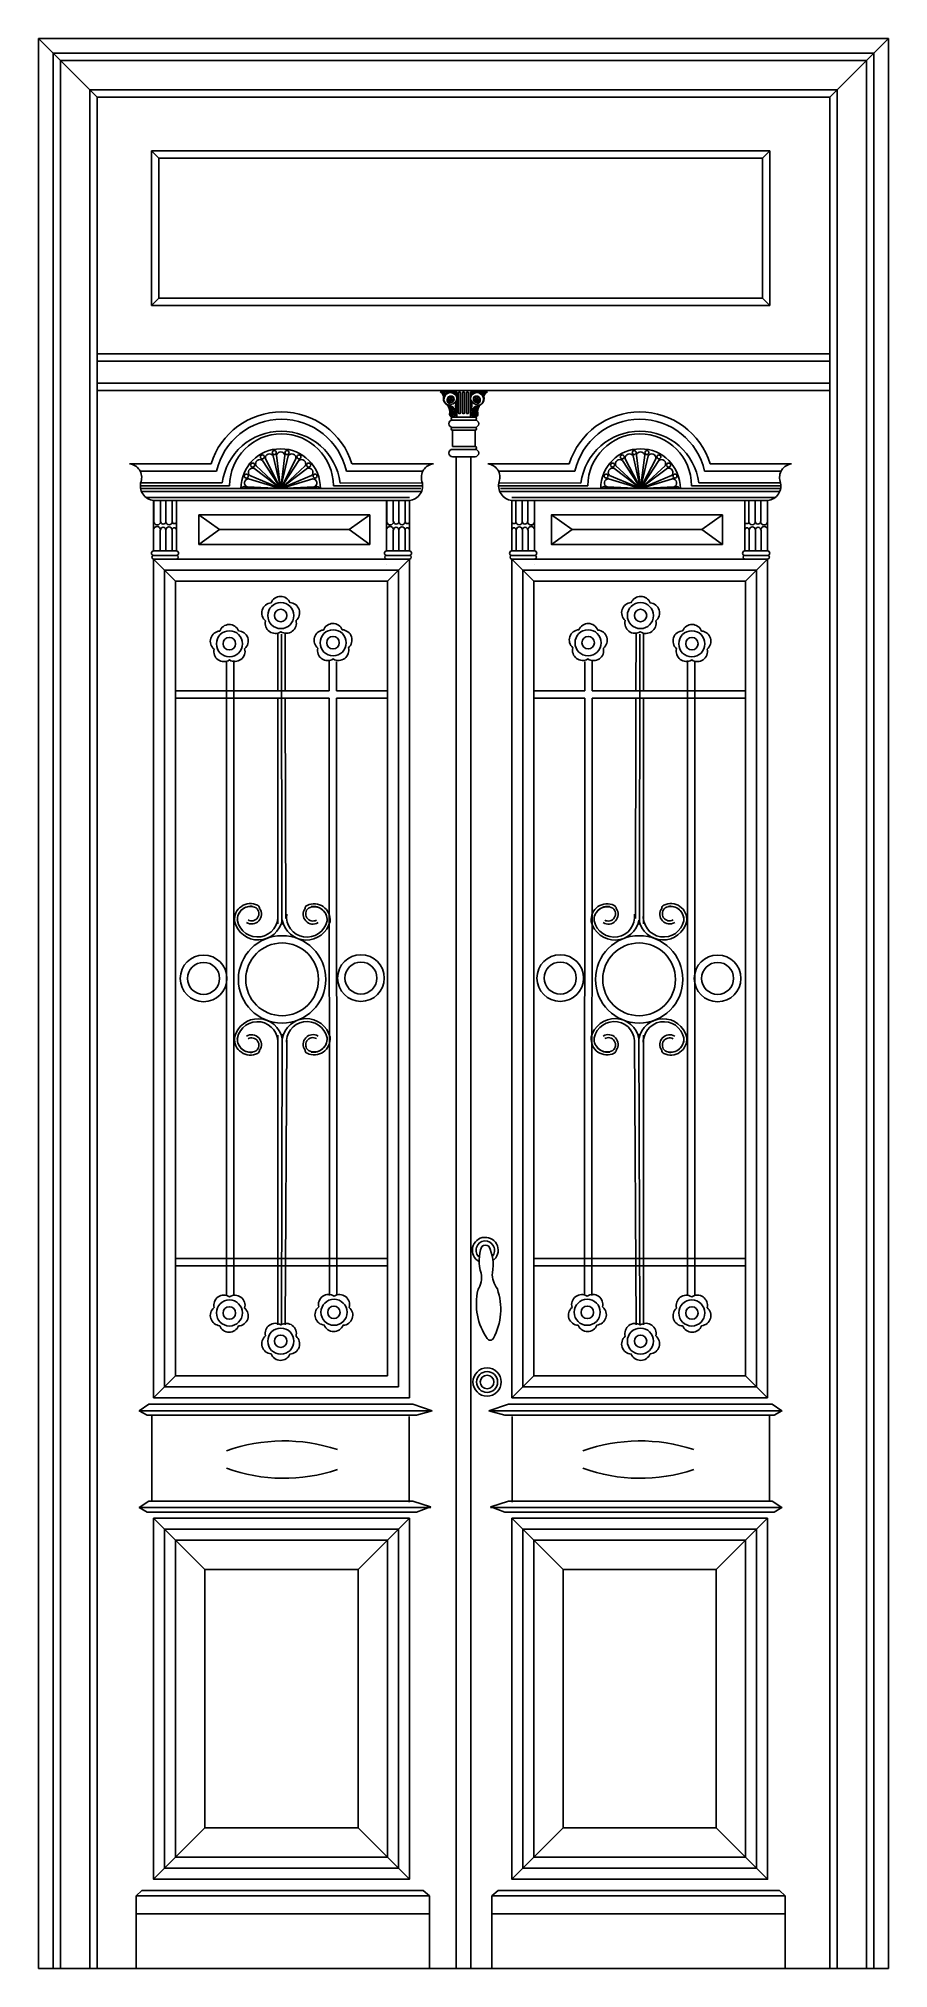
# Model space of a CAD drawing. Header units: metres. Extents: x -4418 to -2539, y 0 to 4266.
import ezdxf

# ---------------------------------------------------------------- set-up
doc = ezdxf.new("R2010")
doc.units = ezdxf.units.M
for name, color, linetype in [('3', 3, 'Continuous'), ('4', 4, 'Continuous'), ('7', 7, 'Continuous'), ('BH', 3, 'Continuous'), ('WALL', 2, 'Continuous')]:
    doc.layers.add(name, color=color, linetype=linetype)

# ---------------------------------------------------------------- blocks, each defined once
blk = doc.blocks.new('ZS-MH04')
at = {"layer": '3'}
for q in [(-12.22, 4.45), (-9.96, 8.36), (-6.5, 11.26), (-2.26, 12.8), (2.26, 12.8), (6.5, 11.26), (9.96, 8.36), (12.22, 4.45)]:
    blk.add_line((0, 0), q, dxfattribs=at)
for points in [[(-11.93, 9.09), (-67.29, 50.96, 0.79), (-77.77, 32.79), (-13.84, 5.79)], [(-8.1, 12.62), (-45.8, 70.9, 0.79), (-61.87, 57.42), (-11.02, 10.17)], [(-3.3, 14.63), (-18.79, 82.29, 0.79), (-38.5, 75.11), (-6.88, 13.33)], [(1.91, 14.88), (10.49, 83.75, 0.79), (-10.49, 83.75), (-1.91, 14.88)], [(3.3, 14.63), (18.79, 82.29, -0.79), (38.5, 75.11), (6.88, 13.33)], [(8.1, 12.62), (45.8, 70.9, -0.79), (61.87, 57.42), (11.02, 10.17)], [(11.93, 9.09), (67.29, 50.96, -0.79), (77.77, 32.79), (13.84, 5.79)], [(-14.32, 4.46), (-80.66, 24.87, 0.79), (-84.3, 4.22), (-14.98, 0.71)], [(14.32, 4.46), (80.66, 24.87, -0.79), (84.3, 4.22), (14.98, 0.71)]]:
    blk.add_lwpolyline(points, format="xyb", dxfattribs=at)
for points in [[(-12.22, 4.45), (-11.82, 2.08), (-13, 0)], [(-9.96, 8.36), (-10.39, 6), (-12.22, 4.45)], [(-6.5, 11.26), (-7.71, 9.19), (-9.96, 8.36)], [(-2.26, 12.8), (-4.1, 11.28), (-6.5, 11.26)], [(2.26, 12.8), (0, 12), (-2.26, 12.8)], [(6.5, 11.26), (4.1, 11.28), (2.26, 12.8)], [(9.96, 8.36), (7.71, 9.19), (6.5, 11.26)], [(12.22, 4.45), (10.39, 6), (9.96, 8.36)], [(13, 0), (11.82, 2.08), (12.22, 4.45)]]:
    blk.add_lwpolyline(points, dxfattribs=at)
for centre in [(-70.48, 59.14), (-46, 79.67), (-15.98, 90.6), (15.98, 90.6), (46, 79.67), (70.48, 59.14), (-86.45, 31.47), (86.45, 31.47)]:
    blk.add_circle(centre, 5, dxfattribs=at)
for centre, radius, start in [((-92, 0), 5, 0), ((0, 0), 15, 360), ((0, 0), 13, 360), ((92, 0), 5, 360)]:
    blk.add_arc(centre, radius, start, 180, dxfattribs=at)
at = {"layer": '7'}
blk.add_lwpolyline([(-100, 0), (100, 0, 1)], format="xyb", close=True, dxfattribs=at)

msp = doc.modelspace()

# ---------------------------------------------------------------- hatches: boundary and pattern name
at = {"layer": 'BH'}
h = msp.add_hatch(dxfattribs=at)
h.set_pattern_fill('AR-RROOF', scale=375)
h.paths.add_polyline_path([(-4152.17, 4001.55), (-4152.17, 3692.47), (-2817.58, 3692.47), (-2817.58, 4001.55)])

# ---------------------------------------------------------------- linework, layer by layer
at = {"layer": '3'}
for p, q in [((-4288.5, 4136.42), (-4418.1, 4266.02)), ((-2668.5, 4136.42), (-2538.9, 4266.02)), ((-4152.17, 4001.55), (-4168.37, 4017.75)), ((-2817.58, 4001.55), (-2801.38, 4017.75)), ((-4152.17, 3692.47), (-4168.37, 3676.27)), ((-2817.58, 3692.47), (-2801.38, 3676.27)), ((-4288.5, 3553.22), (-2668.5, 3553.22)), ((-4288.5, 3504.62), (-2668.5, 3504.62)), ((-3530.3, 3485.06), (-3493.15, 3485.06)), ((-3493.15, 3429.28), (-3493.15, 3485.06)), ((-3489.48, 3438.59), (-3489.48, 3482.96)), ((-3487.86, 3484.58), (-3486.87, 3484.58)), ((-3485.25, 3482.96), (-3485.25, 3438.59)), ((-3480.48, 3438.59), (-3480.48, 3482.96)), ((-3478.86, 3484.58), (-3477.87, 3484.58)), ((-3476.25, 3482.96), (-3476.25, 3438.59)), ((-3472.01, 3438.59), (-3472.01, 3482.96)), ((-3470.39, 3484.58), (-3469.4, 3484.58)), ((-3467.78, 3482.96), (-3467.78, 3438.59)), ((-3425.66, 3485.06), (-3462.8, 3485.06)), ((-3462.8, 3429.28), (-3462.8, 3485.06)), ((-3502.89, 3429.28), (-3453.06, 3429.28)), ((-3502.89, 3422.8), (-3453.06, 3422.8)), ((-3486.87, 3436.97), (-3487.86, 3436.97)), ((-3477.87, 3436.97), (-3478.86, 3436.97)), ((-3469.4, 3436.97), (-3470.39, 3436.97)), ((-3502.89, 3406.6), (-3453.06, 3406.6)), ((-3502.89, 3400.12), (-3453.06, 3400.12)), ((-3502.89, 3400.12), (-3502.89, 3364.48)), ((-3453.06, 3400.12), (-3453.06, 3364.48)), ((-3502.89, 3364.48), (-3453.06, 3364.48)), ((-3502.89, 3358), (-3453.06, 3358)), ((-3502.89, 3341.8), (-3453.06, 3341.8)), ((-3232.28, 3309.87), (-3401.3, 3309.87)), ((-2776.31, 3309.87), (-2945.33, 3309.87)), ((-4193.01, 3277.47), (-3995.62, 3277.47)), ((-4192.44, 3271.23), (-3573.11, 3271.23)), ((-4192.36, 3283.7), (-4011.82, 3283.7)), ((-4190.48, 3264.75), (-3573.11, 3264.75)), ((-4180.26, 3251.55), (-3598.17, 3251.55)), ((-4163.37, 3245.05), (-4163.37, 3198.5)), ((-4163.37, 3245.05), (-4113.04, 3245.05)), ((-4148.86, 3198.5), (-4148.86, 3245.55)), ((-4136.48, 3198.5), (-4136.48, 3245.55)), ((-4122.51, 3198.5), (-4122.51, 3245.55)), ((-4113.04, 3245.05), (-4113.04, 3198.5)), ((-3766.25, 3277.47), (-3568.87, 3277.47)), ((-3751.05, 3283.58), (-3571.67, 3283.73)), ((-3648.17, 3245.05), (-3648.17, 3198.5)), ((-3648.17, 3245.05), (-3597.84, 3245.05)), ((-3633.66, 3198.5), (-3633.66, 3245.55)), ((-3621.28, 3198.5), (-3621.28, 3245.55)), ((-3607.31, 3198.5), (-3607.31, 3245.55)), ((-3597.84, 3245.05), (-3597.84, 3198.5)), ((-3203.49, 3277.47), (-3400.87, 3277.47)), ((-3218.7, 3283.58), (-3398.07, 3283.73)), ((-2777.31, 3271.23), (-3396.63, 3271.23)), ((-2779.26, 3264.75), (-3396.63, 3264.75)), ((-3371.9, 3245.05), (-3371.9, 3198.5)), ((-3321.57, 3245.05), (-3371.9, 3245.05)), ((-2789.48, 3251.55), (-3371.57, 3251.55)), ((-3362.43, 3198.5), (-3362.43, 3245.55)), ((-3348.46, 3198.5), (-3348.46, 3245.55)), ((-3336.08, 3198.5), (-3336.08, 3245.55)), ((-3321.57, 3245.05), (-3321.57, 3198.5)), ((-2776.74, 3277.47), (-2974.12, 3277.47)), ((-2777.38, 3283.7), (-2957.92, 3283.7)), ((-2856.7, 3245.05), (-2856.7, 3198.5)), ((-2806.37, 3245.05), (-2856.7, 3245.05)), ((-2847.24, 3198.5), (-2847.24, 3245.55)), ((-2833.26, 3198.5), (-2833.26, 3245.55)), ((-2820.88, 3198.5), (-2820.88, 3245.55)), ((-2806.37, 3245.05), (-2806.37, 3198.5)), ((-4063.67, 3213.25), (-4017.93, 3180.61)), ((-3685.82, 3213.25), (-3731.56, 3180.61)), ((-3283.92, 3213.25), (-3238.18, 3180.61)), ((-2906.07, 3213.25), (-2951.81, 3180.61)), ((-4149.19, 3179.87), (-4149.19, 3132.82)), ((-4136.81, 3179.87), (-4136.81, 3132.82)), ((-4122.84, 3179.87), (-4122.84, 3132.82)), ((-4063.67, 3147.96), (-4017.93, 3180.61)), ((-4017.93, 3180.61), (-3731.56, 3180.61)), ((-3685.82, 3147.96), (-3731.56, 3180.61)), ((-3633.99, 3179.87), (-3633.99, 3132.82)), ((-3621.61, 3179.87), (-3621.61, 3132.82)), ((-3607.64, 3179.87), (-3607.64, 3132.82)), ((-3362.1, 3179.87), (-3362.1, 3132.82)), ((-3348.13, 3179.87), (-3348.13, 3132.82)), ((-3335.75, 3179.87), (-3335.75, 3132.82)), ((-3283.92, 3147.96), (-3238.18, 3180.61)), ((-2951.81, 3180.61), (-3238.18, 3180.61)), ((-2906.07, 3147.96), (-2951.81, 3180.61)), ((-2846.91, 3179.87), (-2846.91, 3132.82)), ((-2832.93, 3179.87), (-2832.93, 3132.82)), ((-2820.55, 3179.87), (-2820.55, 3132.82)), ((-4115.1, 3066.87), (-4163.7, 3115.47)), ((-3646.77, 3066.87), (-3598.17, 3115.47)), ((-3322.97, 3066.87), (-3371.57, 3115.47)), ((-2854.64, 3066.87), (-2806.04, 3115.47)), ((-4163.7, 3103.54), (-4163.7, 3103.54)), ((-3648.5, 3103.54), (-3648.5, 3103.54)), ((-3321.24, 3103.54), (-3321.24, 3103.54)), ((-2806.04, 3103.54), (-2806.04, 3103.54)), ((-4115.1, 1310.22), (-4115.1, 3066.87)), ((-4115.1, 3066.87), (-3646.77, 3066.87)), ((-3646.77, 3066.87), (-3646.77, 1310.22)), ((-3322.97, 3066.87), (-3322.97, 1310.22)), ((-2854.64, 3066.87), (-3322.97, 3066.87)), ((-2854.64, 1310.22), (-2854.64, 3066.87)), ((-3880.08, 2307.63), (-3880.94, 2949.39)), ((-3089.67, 2307.63), (-3088.8, 2949.39)), ((-3880.94, 1423.42), (-3879.26, 2065.18)), ((-3088.8, 1423.42), (-3090.48, 2065.18)), ((-4115.1, 1310.22), (-4163.7, 1261.62)), ((-3646.77, 1310.22), (-4115.1, 1310.22)), ((-3322.97, 1310.22), (-3371.57, 1261.62)), ((-3322.97, 1310.22), (-2854.64, 1310.22)), ((-2854.64, 1310.22), (-2806.04, 1261.62)), ((-3590.64, 1246.99), (-4174.02, 1246.99)), ((-3590.64, 1246.99), (-3547.51, 1232.48)), ((-3379.1, 1246.99), (-3422.23, 1232.48)), ((-3379.1, 1246.99), (-2795.72, 1246.99)), ((-3582.32, 1222.69), (-4178.22, 1222.69)), ((-4167.71, 1222.69), (-4167.71, 1033.14)), ((-3598.71, 1220.35), (-3598.71, 1030.8)), ((-3547.51, 1232.48), (-3582.32, 1222.69)), ((-3422.23, 1232.48), (-3387.42, 1222.69)), ((-3387.42, 1222.69), (-2791.52, 1222.69)), ((-3371.03, 1220.35), (-3371.03, 1030.8)), ((-2802.03, 1222.69), (-2802.03, 1033.14)), ((-3590.64, 1033.14), (-4174.02, 1033.14)), ((-3379.1, 1033.14), (-2795.72, 1033.14)), ((-3582.32, 1008.84), (-4178.22, 1008.84)), ((-4050.3, 881.79), (-4163.7, 995.19)), ((-3711.57, 881.79), (-3598.17, 995.19)), ((-3387.42, 1008.84), (-2791.52, 1008.84)), ((-3258.17, 881.79), (-3371.57, 995.19)), ((-2919.44, 881.79), (-2806.04, 995.19)), ((-4050.3, 310.4), (-4163.7, 197)), ((-3711.57, 310.4), (-3598.17, 197)), ((-3258.17, 310.4), (-3371.57, 197)), ((-2919.44, 310.4), (-2806.04, 197)), ((-3553.6, 160.25), (-4202.22, 160.25)), ((-3416.14, 160.25), (-2767.52, 160.25)), ((-3553.6, 120.48), (-4202.22, 120.48)), ((-3416.14, 120.48), (-2767.52, 120.48))]:
    msp.add_line(p, q, dxfattribs=at)
for points in [[(-4385.7, 0), (-4385.7, 4233.62), (-2571.3, 4233.62), (-2571.3, 0)], [(-4304.7, 0), (-4304.7, 4152.62), (-2652.3, 4152.62), (-2652.3, 0)], [(-4174.02, 1246.99), (-4195.37, 1232.48), (-4178.22, 1222.69)], [(-2795.72, 1246.99), (-2774.37, 1232.48), (-2791.52, 1222.69)], [(-4174.02, 1033.14), (-4195.37, 1018.63), (-4178.22, 1008.84)], [(-3590.64, 1033.14), (-3551.41, 1020.3), (-3582.32, 1008.84)], [(-3379.1, 1033.14), (-3418.34, 1020.3), (-3387.42, 1008.84)], [(-2795.72, 1033.14), (-2774.37, 1018.63), (-2791.52, 1008.84)]]:
    msp.add_lwpolyline(points, dxfattribs=at)
for points in [[(-4152.17, 4001.55), (-2817.58, 4001.55), (-2817.58, 3692.47), (-4152.17, 3692.47)], [(-4139.4, 3091.17), (-3622.47, 3091.17), (-3622.47, 1285.92), (-4139.4, 1285.92)], [(-2830.34, 3091.17), (-3347.27, 3091.17), (-3347.27, 1285.92), (-2830.34, 1285.92)], [(-4139.4, 970.89), (-3622.47, 970.89), (-3622.47, 221.3), (-4139.4, 221.3)], [(-4115.1, 946.59), (-3646.77, 946.59), (-3646.77, 245.6), (-4115.1, 245.6)], [(-2830.34, 970.89), (-3347.27, 970.89), (-3347.27, 221.3), (-2830.34, 221.3)], [(-2854.64, 946.59), (-3322.97, 946.59), (-3322.97, 245.6), (-2854.64, 245.6)]]:
    msp.add_lwpolyline(points, close=True, dxfattribs=at)
for points in [[(-3505.11, 3435.4, 5.48), (-3504.97, 3436.34, 1.31), (-3500.99, 3435.99, 0.74), (-3506.96, 3437.82, 1.63), (-3499.78, 3437.66, 1.37), (-3507.01, 3431.3, 0.75), (-3493.97, 3442.57, 0.2), (-3509.8, 3455.14, -1.23), (-3500.25, 3482.97, -0.65), (-3501.71, 3458.99, -1.01), (-3509.46, 3475.09)], [(-3493.19, 3472.58, 1.41), (-3515.91, 3457.33, -0.26), (-3508.83, 3438.11)], [(-3450.84, 3435.4, -5.48), (-3450.99, 3436.34, -1.31), (-3454.96, 3435.99, -0.74), (-3449, 3437.82, -1.63), (-3456.17, 3437.66, -1.37), (-3448.94, 3431.3, -0.75), (-3461.98, 3442.57, -0.2), (-3446.15, 3455.14, 1.23), (-3455.7, 3482.97, 0.65), (-3454.24, 3458.99, 1.01), (-3446.49, 3475.09)], [(-3462.77, 3472.58, -1.41), (-3440.05, 3457.33, 0.26), (-3447.13, 3438.11)]]:
    msp.add_lwpolyline(points, format="xyb", dxfattribs=at)
for centre, radius in [((-3506.24, 3468.92), 6.95), ((-3506.24, 3468.92), 1.74), ((-3449.72, 3468.92), 6.95), ((-3449.72, 3468.92), 1.74), ((-3882.48, 2990.47), 28.83), ((-3882.76, 2990.68), 13.76), ((-3087.26, 2990.47), 28.83), ((-3086.98, 2990.68), 13.76), ((-3996.06, 2928.17), 28.83), ((-3766.68, 2930.4), 28.83), ((-3766.96, 2930.6), 13.76), ((-3203.06, 2930.4), 28.83), ((-3202.78, 2930.6), 13.76), ((-2973.68, 2928.17), 28.83), ((-3996.34, 2928.38), 13.76), ((-2973.4, 2928.38), 13.76), ((-3879.61, 2186.4), 80.36), ((-3996.06, 1448.92), 28.83), ((-3996.34, 1448.71), 13.76), ((-3764.82, 1450.4), 28.83), ((-3765.1, 1450.2), 13.76), ((-3204.92, 1450.4), 28.83), ((-3204.64, 1450.2), 13.76), ((-2973.68, 1448.92), 28.83), ((-2973.4, 1448.71), 13.76), ((-3882.48, 1386.61), 28.83), ((-3087.26, 1386.61), 28.83), ((-3882.76, 1386.41), 13.76), ((-3086.98, 1386.41), 13.76), ((-3426.34, 1296.32), 23.13), ((-3426.34, 1296.32), 15.03)]:
    msp.add_circle(centre, radius, dxfattribs=at)
for centre, radius, start, end in [((-3535.24, 3473.47), 12.6, 348.81, 66.88), ((-3531.24, 3477.45), 9.89, 355.3, 50.28), ((-3529.88, 3479.95), 10.38, 357.91, 29.5), ((-3532.58, 3433.59), 29.01, 14.16, 54.92), ((-3526.16, 3432.49), 26.88, 11.09, 67.57), ((-3512.08, 3469.48), 1.14, 87.94, 154.24), ((-3508.76, 3475.4), 6.95, 231.27, 291.27), ((-3507.29, 3462.04), 6.95, 81.27, 141.27), ((-3511.82, 3467.1), 1.14, 218.3, 284.6), ((-3511.58, 3470.34), 1.71, 84.28, 126.45), ((-3510.9, 3471.9), 1.71, 186.09, 228.26), ((-3510.14, 3465), 1.71, 144.28, 186.45), ((-3511.15, 3466.37), 1.71, 246.09, 288.26), ((-3510.6, 3472.84), 1.14, 158.3, 224.6), ((-3512.71, 3466.4), 6.95, 21.27, 81.27), ((-3509.64, 3464.14), 1.14, 147.94, 214.24), ((-3513.11, 3469.97), 6.95, 291.27, 351.27), ((-3501.89, 3474.34), 6.95, 171.27, 231.27), ((-3508.67, 3474.26), 1.14, 27.94, 94.24), ((-3500.81, 3464.57), 6.95, 141.27, 201.27), ((-3505.98, 3474.44), 1.71, 126.09, 168.26), ((-3507.46, 3463.18), 1.14, 278.3, 344.6), ((-3507.68, 3474.26), 1.71, 24.28, 66.45), ((-3504.79, 3463.58), 1.71, 204.28, 246.45), ((-3511.66, 3473.27), 6.95, 321.27, 21.27), ((-3499.76, 3471.44), 6.95, 201.27, 261.27), ((-3510.59, 3463.49), 6.95, 351.27, 51.27), ((-3499.36, 3467.86), 6.95, 111.27, 171.27), ((-3505.18, 3475.79), 6.95, 261.27, 321.27), ((-3503.71, 3462.44), 6.95, 51.27, 111.27), ((-3505.01, 3474.66), 1.14, 98.3, 164.6), ((-3506.49, 3463.39), 1.71, 306.09, 348.26), ((-3503.8, 3463.58), 1.14, 207.94, 274.24), ((-3502.83, 3473.7), 1.14, 327.94, 34.24), ((-3501.32, 3471.46), 1.71, 66.09, 108.26), ((-3500.89, 3467.5), 1.71, 264.28, 306.45), ((-3501.87, 3464.99), 1.14, 338.3, 44.6), ((-3502.33, 3472.84), 1.71, 324.28, 6.45), ((-3500.65, 3470.73), 1.14, 38.3, 104.6), ((-3500.39, 3468.36), 1.14, 267.94, 334.24), ((-3501.57, 3465.94), 1.71, 6.09, 48.26), ((-3505.56, 3473.33), 13.78, 25.72, 58.39), ((-3457.42, 3454.93), 38.6, 164.58, 198.59), ((-3487.86, 3482.96), 1.62, 90, 180), ((-3486.87, 3482.96), 1.62, 0, 90), ((-3478.86, 3482.96), 1.62, 90, 180), ((-3477.87, 3482.96), 1.62, 0, 90), ((-3470.39, 3482.96), 1.62, 90, 180), ((-3469.4, 3482.96), 1.62, 0, 90), ((-3450.39, 3473.33), 13.78, 121.61, 154.28), ((-3498.53, 3454.93), 38.6, 341.41, 15.42), ((-3452.24, 3462.44), 6.95, 68.73, 128.73), ((-3455.56, 3468.36), 1.14, 205.76, 272.06), ((-3455.3, 3470.73), 1.14, 75.4, 141.7), ((-3450.77, 3475.79), 6.95, 218.73, 278.73), ((-3429.79, 3432.49), 26.88, 112.43, 168.91), ((-3454.38, 3465.94), 1.71, 131.74, 173.91), ((-3455.06, 3467.5), 1.71, 233.55, 275.72), ((-3453.62, 3472.84), 1.71, 173.55, 215.72), ((-3454.63, 3471.46), 1.71, 71.74, 113.91), ((-3454.08, 3464.99), 1.14, 135.4, 201.7), ((-3456.2, 3471.44), 6.95, 278.73, 338.73), ((-3453.12, 3473.7), 1.14, 145.76, 212.06), ((-3456.59, 3467.86), 6.95, 8.73, 68.73), ((-3445.37, 3463.49), 6.95, 128.73, 188.73), ((-3452.16, 3463.58), 1.14, 265.76, 332.06), ((-3423.38, 3433.59), 29.01, 125.08, 165.84), ((-3444.29, 3473.27), 6.95, 158.73, 218.73), ((-3449.47, 3463.39), 1.71, 191.74, 233.91), ((-3450.94, 3474.66), 1.14, 15.4, 81.7), ((-3451.16, 3463.58), 1.71, 293.55, 335.72), ((-3448.27, 3474.26), 1.71, 113.55, 155.72), ((-3454.07, 3474.34), 6.95, 308.73, 8.73), ((-3443.24, 3466.4), 6.95, 98.73, 158.73), ((-3447.2, 3475.4), 6.95, 248.73, 308.73), ((-3455.14, 3464.57), 6.95, 338.73, 38.73), ((-3442.85, 3469.97), 6.95, 188.73, 248.73), ((-3448.66, 3462.04), 6.95, 38.73, 98.73), ((-3448.5, 3463.18), 1.14, 195.4, 261.7), ((-3449.97, 3474.44), 1.71, 11.74, 53.91), ((-3447.28, 3474.26), 1.14, 85.76, 152.06), ((-3446.31, 3464.14), 1.14, 325.76, 32.06), ((-3444.81, 3466.37), 1.71, 251.74, 293.91), ((-3445.36, 3472.84), 1.14, 315.4, 21.7), ((-3444.37, 3470.34), 1.71, 53.55, 95.72), ((-3444.14, 3467.1), 1.14, 255.4, 321.7), ((-3445.82, 3465), 1.71, 353.55, 35.72), ((-3445.06, 3471.9), 1.71, 311.74, 353.91), ((-3443.88, 3469.48), 1.14, 25.76, 92.06), ((-3426.08, 3479.95), 10.38, 150.5, 182.09), ((-3424.71, 3477.45), 9.89, 129.72, 184.7), ((-3420.71, 3473.47), 12.6, 113.12, 191.19), ((-3880.94, 3277.47), 147.08, 12.73, 167.27), ((-3502.89, 3414.7), 8.1, 90, 270), ((-3518.58, 3434.69), 22.48, 353.21, 62.34), ((-3502.89, 3426.04), 3.24, 90, 270), ((-3487.86, 3438.59), 1.62, 180, 270), ((-3486.87, 3438.59), 1.62, 270, 0), ((-3478.86, 3438.59), 1.62, 180, 270), ((-3477.87, 3438.59), 1.62, 270, 0), ((-3470.39, 3438.59), 1.62, 180, 270), ((-3469.4, 3438.59), 1.62, 270, 360), ((-3437.37, 3434.69), 22.48, 117.66, 186.79), ((-3453.06, 3426.04), 3.24, 270, 90), ((-3453.06, 3426.04), 3.24, 270, 90), ((-3453.06, 3414.7), 8.1, 270, 90), ((-3088.8, 3277.47), 147.08, 12.73, 167.27), ((-3881.44, 3266.9), 131.46, 7.29, 172.65), ((-3880.94, 3277.47), 114.68, 0, 180), ((-3502.89, 3403.36), 3.24, 90, 270), ((-3453.06, 3403.36), 3.24, 270, 90), ((-3088.3, 3266.9), 131.46, 7.35, 172.71), ((-3088.8, 3277.47), 114.68, 0, 180), ((-3502.89, 3349.9), 8.1, 90, 270), ((-3453.06, 3361.24), 3.24, 270, 90), ((-3453.06, 3349.9), 8.1, 270, 90), ((-4156.12, 3179.87), 7.59, 0, 180), ((-4155.79, 3198.5), 7.59, 180, 0), ((-4142.67, 3179.87), 5.86, 0, 180), ((-4142.34, 3198.5), 5.86, 180, 0), ((-4129.82, 3179.87), 6.99, 0, 180), ((-4129.49, 3198.5), 6.99, 180, 0), ((-4118.1, 3179.87), 4.73, 0, 180), ((-4117.77, 3198.5), 4.73, 180, 0), ((-3640.92, 3179.87), 7.59, 0, 180), ((-3640.4, 3179.87), 8.1, 90, 180), ((-3640.59, 3198.5), 7.59, 180, 0), ((-3640.07, 3198.5), 8.1, 180, 270), ((-3627.47, 3179.87), 5.86, 0, 180), ((-3627.14, 3198.5), 5.86, 180, 0), ((-3614.63, 3179.87), 6.99, 0, 180), ((-3614.3, 3198.5), 6.99, 180, 0), ((-3602.91, 3179.87), 4.73, 0, 180), ((-3602.57, 3198.5), 4.73, 180, 0), ((-3367.17, 3198.5), 4.73, 180, 0), ((-3366.84, 3179.87), 4.73, 0, 180), ((-3355.45, 3198.5), 6.99, 180, 0), ((-3355.12, 3179.87), 6.99, 0, 180), ((-3342.6, 3198.5), 5.86, 180, 0), ((-3342.27, 3179.87), 5.86, 0, 180), ((-3329.15, 3198.5), 7.59, 180, 0), ((-3328.82, 3179.87), 7.59, 0, 180), ((-3329.67, 3198.5), 8.1, 270, 0), ((-3329.34, 3179.87), 8.1, 0, 90), ((-2851.97, 3198.5), 4.73, 180, 0), ((-2851.64, 3179.87), 4.73, 0, 180), ((-2840.25, 3198.5), 6.99, 180, 0), ((-2839.92, 3179.87), 6.99, 0, 180), ((-2827.4, 3198.5), 5.86, 180, 0), ((-2827.07, 3179.87), 5.86, 0, 180), ((-2813.96, 3198.5), 7.59, 180, 0), ((-2813.62, 3179.87), 7.59, 0, 180), ((-3949.77, 2318.57), 35.25, 63.37, 185.63), ((-3948.22, 2317.53), 30.48, 80.85, 180.74), ((-3949.77, 2318.57), 28.77, 63.37, 185.63), ((-3937.6, 2342.84), 8.1, 1.93, 63.37), ((-3820.78, 2342.51), 8.1, 116.3, 177.74), ((-3808.75, 2318.16), 35.25, 354.04, 116.3), ((-3808.75, 2318.16), 28.77, 354.04, 116.3), ((-3810.31, 2317.13), 30.48, 358.93, 98.82), ((-3160.99, 2318.16), 35.25, 63.7, 185.96), ((-3159.43, 2317.13), 30.48, 81.18, 181.07), ((-3160.99, 2318.16), 28.77, 63.7, 185.96), ((-3148.96, 2342.51), 8.1, 2.26, 63.7), ((-3032.14, 2342.84), 8.1, 116.63, 178.07), ((-3019.97, 2318.57), 35.25, 354.37, 116.63), ((-3019.97, 2318.57), 28.77, 354.37, 116.63), ((-3021.52, 2317.53), 30.48, 359.26, 99.15), ((-3932.32, 2327.46), 53.97, 193.23, 349.41), ((-3934.06, 2325.36), 45.35, 191.92, 6.55), ((-3946.93, 2330.45), 21.54, 237.53, 36.01), ((-3947.1, 2331.81), 16.14, 240.63, 50.68), ((-3826.16, 2327.16), 53.97, 190.26, 346.44), ((-3824.42, 2325.04), 45.35, 173.12, 347.75), ((-3811.53, 2330.06), 21.54, 143.66, 302.14), ((-3811.35, 2331.42), 16.14, 128.99, 299.04), ((-3143.59, 2327.16), 53.97, 193.56, 349.74), ((-3145.32, 2325.04), 45.35, 192.25, 6.88), ((-3158.22, 2330.06), 21.54, 237.86, 36.34), ((-3158.39, 2331.42), 16.14, 240.96, 51.01), ((-3037.43, 2327.46), 53.97, 190.59, 346.77), ((-3035.68, 2325.36), 45.35, 173.45, 348.08), ((-3022.81, 2330.45), 21.54, 143.99, 302.47), ((-3022.64, 2331.81), 16.14, 129.32, 299.37), ((-3430.33, 1587.56), 20.49, 318.78, 229.56)]:
    msp.add_arc(centre, radius, start, end, dxfattribs=at)
at = {"layer": '4'}
for points in [[(-4418.1, 0), (-4418.1, 4266.02), (-2538.9, 4266.02), (-2538.9, 0)], [(-4288.5, 0), (-4288.5, 4136.42), (-2668.5, 4136.42), (-2668.5, 0)]]:
    msp.add_lwpolyline(points, dxfattribs=at)
at = {"layer": '7'}
for p, q in [((-4288.5, 3569.42), (-2668.5, 3569.42)), ((-4288.5, 3488.42), (-2668.5, 3488.42)), ((-3494.7, 3341.8), (-3494.7, 0)), ((-3462.3, 3341.8), (-3462.3, 0)), ((-4216.89, 3326.07), (-4036.82, 3326.07)), ((-4193.44, 3309.87), (-4024.41, 3309.87)), ((-3737.47, 3309.87), (-3568.44, 3309.87)), ((-3725.05, 3326.07), (-3544.99, 3326.07)), ((-3244.69, 3326.07), (-3424.75, 3326.07)), ((-2752.86, 3326.07), (-2932.92, 3326.07)), ((-4163.7, 3133.31), (-4163.7, 3245.07)), ((-4163.7, 3245.07), (-3598.17, 3245.07)), ((-4113.37, 3133.31), (-4113.37, 3245.07)), ((-3648.5, 3133.31), (-3648.5, 3245.07)), ((-3598.17, 3133.31), (-3598.17, 3245.07)), ((-3371.57, 3133.31), (-3371.57, 3245.07)), ((-2806.04, 3245.07), (-3371.57, 3245.07)), ((-3321.24, 3133.31), (-3321.24, 3245.07)), ((-2856.37, 3133.31), (-2856.37, 3245.07)), ((-2806.04, 3133.31), (-2806.04, 3245.07)), ((-4163.7, 3133.31), (-4113.37, 3133.31)), ((-4163.7, 3123.55), (-4113.37, 3123.55)), ((-4163.7, 1261.62), (-4163.7, 3115.47)), ((-4163.7, 3115.47), (-3598.17, 3115.47)), ((-4163.7, 3115.47), (-4113.37, 3115.47)), ((-3648.5, 3133.31), (-3598.17, 3133.31)), ((-3648.5, 3123.55), (-3598.17, 3123.55)), ((-3648.5, 3115.47), (-3598.17, 3115.47)), ((-3598.17, 3115.47), (-3598.17, 1261.62)), ((-3321.24, 3133.31), (-3371.57, 3133.31)), ((-3321.24, 3123.55), (-3371.57, 3123.55)), ((-2806.04, 3115.47), (-3371.57, 3115.47)), ((-3371.57, 3115.47), (-3371.57, 1261.62)), ((-3321.24, 3115.47), (-3371.57, 3115.47)), ((-2806.04, 3133.31), (-2856.37, 3133.31)), ((-2806.04, 3123.55), (-2856.37, 3123.55)), ((-2806.04, 3115.47), (-2856.37, 3115.47)), ((-2806.04, 1261.62), (-2806.04, 3115.47)), ((-3889.03, 2823.87), (-3889.04, 2950.4)), ((-3872.52, 2823.87), (-3872.84, 2950.26)), ((-3097.23, 2823.87), (-3096.9, 2950.26)), ((-3080.71, 2823.87), (-3080.7, 2950.4)), ((-4002.44, 1489.68), (-4002.44, 2888.76)), ((-3986.24, 1487.24), (-3986.24, 2891.19)), ((-3775.59, 2823.87), (-3775.62, 2891.23)), ((-3759.39, 2823.87), (-3759.41, 2888.81)), ((-3210.35, 2823.87), (-3210.33, 2888.81)), ((-3194.15, 2823.87), (-3194.13, 2891.23)), ((-2983.5, 1487.24), (-2983.5, 2891.19)), ((-2967.3, 1489.68), (-2967.3, 2888.76)), ((-4115.1, 2823.87), (-3775.59, 2823.87)), ((-3759.39, 2823.87), (-3646.77, 2823.87)), ((-3210.35, 2823.87), (-3322.97, 2823.87)), ((-2854.64, 2823.87), (-3194.15, 2823.87)), ((-4115.1, 2807.67), (-3775.58, 2807.67)), ((-3889.01, 2309.25), (-3889.03, 2807.67)), ((-3871.24, 2320.68), (-3872.48, 2807.67)), ((-3775.08, 1487.28), (-3775.58, 2807.67)), ((-3758.88, 1489.72), (-3759.38, 2807.67)), ((-3759.38, 2807.67), (-3646.77, 2807.67)), ((-3210.36, 2807.67), (-3322.97, 2807.67)), ((-3210.86, 1489.72), (-3210.36, 2807.67)), ((-3194.66, 1487.28), (-3194.16, 2807.67)), ((-2854.64, 2807.67), (-3194.16, 2807.67)), ((-3098.5, 2320.68), (-3097.27, 2807.67)), ((-3080.73, 2309.25), (-3080.71, 2807.67)), ((-3889.04, 1422.4), (-3889.04, 2062.77)), ((-3872.84, 1422.54), (-3869.44, 2052.25)), ((-3096.9, 1422.54), (-3100.3, 2052.25)), ((-3080.7, 1422.4), (-3080.7, 2062.77)), ((-3646.77, 1569.42), (-4115.1, 1569.42)), ((-3646.77, 1553.22), (-4115.1, 1553.22)), ((-3322.97, 1569.42), (-2854.64, 1569.42)), ((-3322.97, 1553.22), (-2854.64, 1553.22)), ((-3598.17, 1261.62), (-4163.7, 1261.62)), ((-3371.57, 1261.62), (-2806.04, 1261.62)), ((-4195.37, 1232.48), (-3547.51, 1232.48)), ((-2774.37, 1232.48), (-3422.23, 1232.48)), ((-4195.37, 1018.63), (-3550.69, 1018.63)), ((-2774.37, 1018.63), (-3419.05, 1018.63)), ((-4189.96, 171.95), (-4202.22, 160.25)), ((-3567.79, 171.95), (-4189.96, 171.95)), ((-3567.79, 171.95), (-3553.6, 160.25)), ((-3401.95, 171.95), (-3416.14, 160.25)), ((-3401.95, 171.95), (-2779.78, 171.95)), ((-2779.78, 171.95), (-2767.52, 160.25)), ((-4202.22, 160.25), (-4202.22, 0)), ((-3553.6, 160.25), (-3553.6, 0)), ((-3416.14, 160.25), (-3416.14, 0)), ((-2767.52, 160.25), (-2767.52, 0))]:
    msp.add_line(p, q, dxfattribs=at)
msp.add_lwpolyline([(-4369.5, 0), (-4369.5, 4217.42), (-2587.5, 4217.42), (-2587.5, 0)], dxfattribs=at)
for points in [[(-4168.37, 4017.75), (-2801.38, 4017.75), (-2801.38, 3676.27), (-4168.37, 3676.27)], [(-4063.67, 3213.25), (-3685.82, 3213.25), (-3685.82, 3147.96), (-4063.67, 3147.96)], [(-2906.07, 3213.25), (-3283.92, 3213.25), (-3283.92, 3147.96), (-2906.07, 3147.96)], [(-4163.7, 995.19), (-3598.17, 995.19), (-3598.17, 197), (-4163.7, 197)], [(-2806.04, 995.19), (-3371.57, 995.19), (-3371.57, 197), (-2806.04, 197)], [(-4050.3, 881.79), (-3711.57, 881.79), (-3711.57, 310.4), (-4050.3, 310.4)], [(-2919.44, 881.79), (-3258.17, 881.79), (-3258.17, 310.4), (-2919.44, 310.4)]]:
    msp.add_lwpolyline(points, close=True, dxfattribs=at)
for points in [[(-4163.7, 3245.07, -0.48), (-4191.51, 3287.02, 0.47), (-4216.89, 3326.07, -5.2)], [(-3598.17, 3245.07, 0.48), (-3570.37, 3287.02, -0.47), (-3544.99, 3326.07, 5.2)], [(-3371.57, 3245.07, -0.48), (-3399.38, 3287.02, 0.47), (-3424.75, 3326.07, -5.2)], [(-2806.04, 3245.07, 0.48), (-2778.23, 3287.02, -0.47), (-2752.86, 3326.07, 5.2)]]:
    msp.add_lwpolyline(points, format="xyb", dxfattribs=at)
for points in [[(-3916.36, 2978.73, -0.68), (-3904.02, 3018.59, -0.68), (-3862.3, 3019.17, -0.68), (-3848.85, 2979.67, -0.68), (-3882.26, 2954.67, -0.68)], [(-3053.38, 2978.73, 0.68), (-3065.72, 3018.59, 0.68), (-3107.45, 3019.17, 0.68), (-3120.89, 2979.67, 0.68), (-3087.48, 2954.67, 0.68)], [(-4029.94, 2916.42, -0.68), (-4017.6, 2956.29, -0.68), (-3975.87, 2956.87, -0.68), (-3962.43, 2917.37, -0.68), (-3995.84, 2892.37, -0.68)], [(-3800.56, 2918.65, -0.68), (-3788.22, 2958.51, -0.68), (-3746.49, 2959.09, -0.68), (-3733.04, 2919.59, -0.68), (-3766.46, 2894.59, -0.68)], [(-3169.18, 2918.65, 0.68), (-3181.52, 2958.51, 0.68), (-3223.25, 2959.09, 0.68), (-3236.7, 2919.59, 0.68), (-3203.28, 2894.59, 0.68)], [(-2939.8, 2916.42, 0.68), (-2952.14, 2956.29, 0.68), (-2993.87, 2956.87, 0.68), (-3007.32, 2917.37, 0.68), (-2973.9, 2892.37, 0.68)], [(-4029.94, 1460.66, 0.68), (-4017.6, 1420.8, 0.68), (-3975.87, 1420.22, 0.68), (-3962.43, 1459.72, 0.68), (-3995.84, 1484.72, 0.68)], [(-3798.7, 1462.15, 0.68), (-3786.36, 1422.28, 0.68), (-3744.63, 1421.7, 0.68), (-3731.19, 1461.21, 0.68), (-3764.6, 1486.2, 0.68)], [(-3171.04, 1462.15, -0.68), (-3183.38, 1422.28, -0.68), (-3225.11, 1421.7, -0.68), (-3238.56, 1461.21, -0.68), (-3205.14, 1486.2, -0.68)], [(-2939.8, 1460.66, -0.68), (-2952.14, 1420.8, -0.68), (-2993.87, 1420.22, -0.68), (-3007.32, 1459.72, -0.68), (-2973.9, 1484.72, -0.68)], [(-3916.36, 1398.36, 0.68), (-3904.02, 1358.5, 0.68), (-3862.3, 1357.91, 0.68), (-3848.85, 1397.42, 0.68), (-3882.26, 1422.41, 0.68)], [(-3053.38, 1398.36, -0.68), (-3065.72, 1358.5, -0.68), (-3107.45, 1357.91, -0.68), (-3120.89, 1397.42, -0.68), (-3087.48, 1422.41, -0.68)]]:
    msp.add_lwpolyline(points, format="xyb", close=True, dxfattribs=at)
for centre, radius in [((-3879.61, 2186.4), 96.56), ((-3090.13, 2186.4), 96.56), ((-3090.13, 2186.4), 80.36), ((-4053.22, 2188.54), 51.61), ((-4053.22, 2188.54), 35.41), ((-3705.25, 2189.29), 51.61), ((-3705.25, 2189.29), 35.41), ((-3264.5, 2189.29), 51.61), ((-3264.5, 2189.29), 35.41), ((-2916.53, 2188.54), 51.61), ((-2916.53, 2188.54), 35.41), ((-3426.34, 1296.32), 31.23), ((-3426.34, 1296.32), 23.13)]:
    msp.add_circle(centre, radius, dxfattribs=at)
for centre, radius, start, end in [((-3880.94, 3277.47), 163.28, 17.32, 162.68), ((-3088.8, 3277.47), 163.28, 17.32, 162.68), ((-4163.7, 3128.43), 4.88, 90, 270), ((-4163.7, 3119.51), 4.04, 90, 270), ((-4113.37, 3128.43), 4.88, 270, 90), ((-4113.37, 3119.51), 4.04, 270, 90), ((-3648.5, 3128.43), 4.88, 90, 270), ((-3648.5, 3119.51), 4.04, 90, 270), ((-3598.17, 3128.43), 4.88, 270, 90), ((-3598.17, 3119.51), 4.04, 270, 90), ((-3371.57, 3128.43), 4.88, 90, 270), ((-3371.57, 3119.51), 4.04, 90, 270), ((-3321.24, 3128.43), 4.88, 270, 90), ((-3321.24, 3119.51), 4.04, 270, 90), ((-2856.37, 3128.43), 4.88, 90, 270), ((-2856.37, 3119.51), 4.04, 90, 270), ((-2806.04, 3128.43), 4.88, 270, 90), ((-2806.04, 3119.51), 4.04, 270, 90), ((-3932.32, 2045.34), 53.97, 10.59, 166.77), ((-3934.06, 2047.45), 45.35, 353.45, 168.08), ((-3826.16, 2045.65), 53.97, 13.56, 169.74), ((-3824.42, 2047.76), 45.35, 12.25, 186.88), ((-3143.59, 2045.65), 53.97, 10.26, 166.44), ((-3145.32, 2047.76), 45.35, 353.12, 167.75), ((-3037.43, 2045.34), 53.97, 13.23, 169.41), ((-3035.68, 2047.45), 45.35, 11.92, 186.55), ((-3949.77, 2054.24), 35.25, 174.37, 296.63), ((-3948.22, 2055.27), 30.48, 179.26, 279.15), ((-3949.77, 2054.24), 28.77, 174.37, 296.63), ((-3946.93, 2042.36), 21.54, 323.99, 122.47), ((-3947.1, 2041), 16.14, 309.32, 119.37), ((-3811.53, 2042.74), 21.54, 57.86, 216.34), ((-3811.35, 2041.39), 16.14, 60.96, 231.01), ((-3808.75, 2054.64), 35.25, 243.7, 5.96), ((-3808.75, 2054.64), 28.77, 243.7, 5.96), ((-3810.31, 2055.67), 30.48, 261.18, 1.07), ((-3160.99, 2054.64), 35.25, 174.04, 296.3), ((-3159.43, 2055.67), 30.48, 178.93, 278.82), ((-3160.99, 2054.64), 28.77, 174.04, 296.3), ((-3158.22, 2042.74), 21.54, 323.66, 122.14), ((-3158.39, 2041.39), 16.14, 308.99, 119.04), ((-3022.81, 2042.36), 21.54, 57.53, 216.01), ((-3022.64, 2041), 16.14, 60.63, 230.68), ((-3019.97, 2054.24), 35.25, 243.37, 5.63), ((-3019.97, 2054.24), 28.77, 243.37, 5.63), ((-3021.52, 2055.27), 30.48, 260.85, 0.74), ((-3937.6, 2029.96), 8.1, 296.63, 358.07), ((-3820.78, 2030.3), 8.1, 182.26, 243.7), ((-3148.96, 2030.3), 8.1, 296.3, 357.74), ((-3032.14, 2029.96), 8.1, 181.93, 243.37), ((-3430.33, 1587.56), 28.59, 306.1, 241.55), ((-3354.38, 1564.13), 89.59, 159.41, 197.91), ((-3429.8, 1585.81), 12.96, 55.6, 130.68), ((-3507.67, 1555.31), 94.63, 349.43, 25.8), ((-3491.67, 1527.32), 52.86, 328.47, 10.08), ((-3361.9, 1534.44), 52.86, 176.2, 217.81), ((-3313.34, 1469.44), 136.66, 167.22, 214.39), ((-3532.84, 1457.4), 136.66, 331.89, 19.06), ((-3419.44, 1396.83), 8.1, 214.39, 331.89), ((-3875.88, 791.46), 374.6, 71.57, 109.76), ((-3087.77, 791.46), 374.6, 71.57, 109.76), ((-3875.88, 1458.06), 374.6, 250.24, 288.43), ((-3087.77, 1458.06), 374.6, 250.24, 288.43)]:
    msp.add_arc(centre, radius, start, end, dxfattribs=at)
at = {"layer": 'WALL'}
msp.add_line((-4418.1, 0), (-2538.9, 0), dxfattribs=at)

# ---------------------------------------------------------------- block references
at = {"layer": '3', "yscale": 0.88, "zscale": 0.88}
for p, xscale in [((-3882.77, 3271.23), 0.88), ((-3086.97, 3271.23), -0.88)]:
    msp.add_blockref('ZS-MH04', p, dxfattribs=dict(at, xscale=xscale))

doc.saveas('drawing.dxf')
